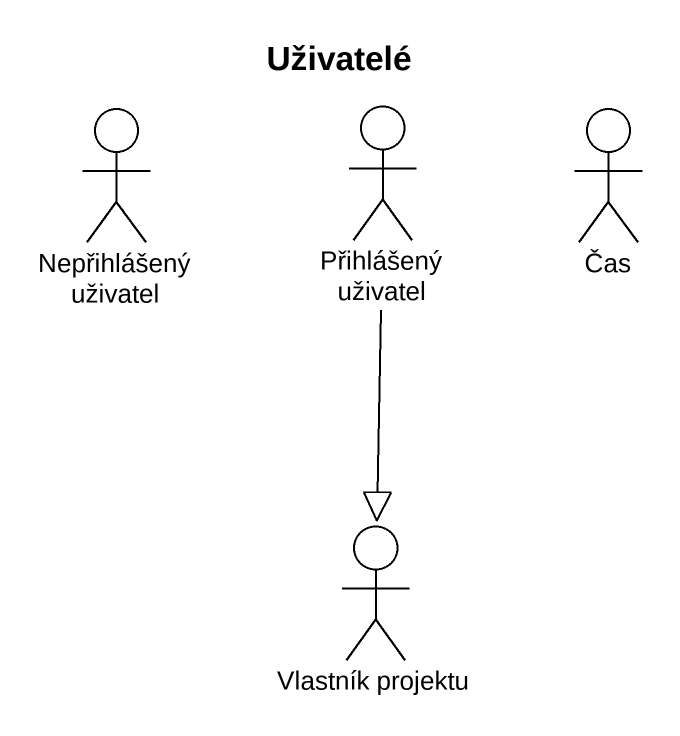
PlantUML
@startuml
title Uživatelé
actor "Nepřihlášený uživatel" as Nepřihlášený_uživatel
actor "Přihlášený uživatel" as Přihlášený_uživatel
actor Čas
actor "Vlastník projektu" as Vlastník_projektu
Přihlášený_uživatel --|> Vlastník_projektu
@enduml
